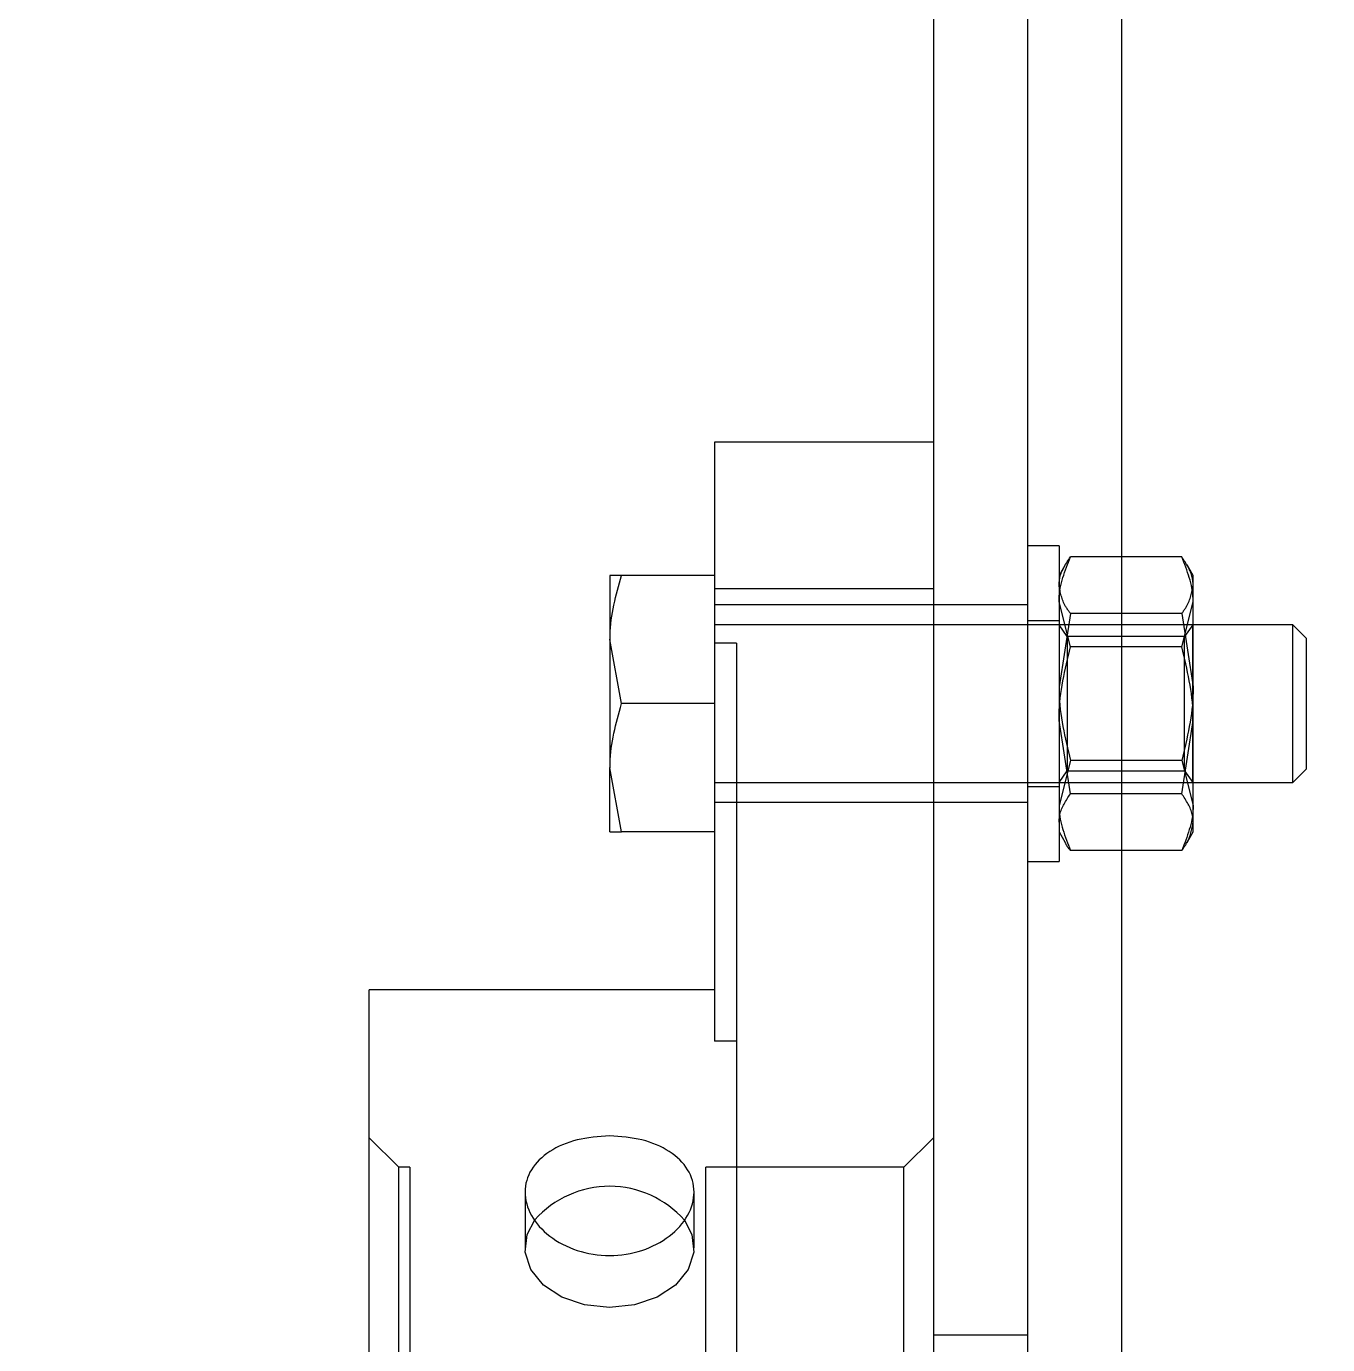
# Model space of a CAD drawing. Header units: metres. Extents: x 0 to 63075, y 0 to 44550.
# Drawn here: x 13911.4 to 13977.3, y 28958.5 to 29025.3 of the extents above; entities that cross this region are included whole.
import ezdxf

# ---------------------------------------------------------------- set-up
doc = ezdxf.new("R2010")
doc.units = ezdxf.units.M
doc.header["$LTSCALE"] = 75
doc.linetypes.add('HIDDEN2', pattern=[4.7625, 3.175, -1.5875])
for name, color, linetype in [('SDM', 7, 'Continuous'), ('SL1', 8, 'Continuous'), ('SL4', 4, 'Continuous'), ('ST1', 7, 'HIDDEN2')]:
    doc.layers.add(name, color=color, linetype=linetype)

# ---------------------------------------------------------------- blocks, each defined once
blk = doc.blocks.new('A$Ca548c4ee')
at = {"layer": 'SL1'}
for radius, start, end in [(1821.5, 111.633291, 68.366709), (1758, 110.233541, 69.766459), (1758, 110.234334, 69.765666), (1750, 110.330114, 69.669886)]:
    blk.add_arc((5942.121, 7584.469), radius, start, end, dxfattribs=at)
blk = doc.blocks.new('A$Ca53c419a')
at = {"layer": 'SL4'}
for p, q in [((4511.713, 524.365), (4546.713, 524.365)), ((4546.713, 506.865), (4546.713, 524.365)), ((4554.713, 511.584), (4557.963, 512.165)), ((4554.713, 512.165), (4557.963, 512.165)), ((4564.463, 512.165), (4557.963, 512.165)), ((4561.213, 511.584), (4564.463, 512.165)), ((4567.713, 512.165), (4564.463, 512.165)), ((4554.713, 506.865), (4554.713, 511.584)), ((4561.213, 506.865), (4561.213, 511.584)), ((4567.713, 506.865), (4567.713, 511.584)), ((4544.108, 505.755), (4544.108, 506.865)), ((4564.279, 506.865), (4544.108, 506.865)), ((4564.279, 505.755), (4564.279, 506.865)), ((4567.034, 506.865), (4564.279, 506.865)), ((4567.034, 495.765), (4567.034, 506.865)), ((4574.463, 506.865), (4567.034, 506.865)), ((4574.463, 495.765), (4574.463, 506.865)), ((4564.279, 505.755), (4527.091, 505.755)), ((4619.715, 495.765), (3669.713, 495.765)), ((4614.715, 486.24), (4459.475, 486.24))]:
    blk.add_line(p, q, dxfattribs=at)
blk.add_arc((4531.688, 512.19), 5.062, 311.42045, 48.31198, dxfattribs=at)
for points, knots in [([(4539.304, 512.189), (4539.264, 511.628), (4539.184, 510.505), (4538.561, 509.081), (4537.633, 508.129), (4536.471, 507.794), (4535.251, 508.129), (4534.171, 509.081), (4533.425, 510.505), (4533.158, 512.189), (4533.425, 513.872), (4534.171, 515.296), (4535.251, 516.248), (4536.471, 516.583), (4537.633, 516.248), (4538.561, 515.296), (4539.184, 513.872), (4539.264, 512.75), (4539.304, 512.189)], [0, 0, 0, 0, 0.0624896, 0.1249999, 0.1875102, 0.25, 0.3124898, 0.3750001, 0.4375104, 0.5, 0.5624896, 0.6249999, 0.6875102, 0.75, 0.8124898, 0.8750001, 0.9375104, 1, 1, 1, 1]), ([(4554.713, 512.165), (4554.713, 512.158), (4554.713, 512.129), (4554.713, 511.819), (4554.713, 511.584)], [0, 0, 0, 0, 0.241851, 1, 1, 1, 1]), ([(4557.963, 512.165), (4558.04, 512.164), (4559.137, 512.156), (4560.213, 511.86), (4561.213, 511.584)], [0, 0, 0, 0, 0.070215, 1, 1, 1, 1]), ([(4564.463, 512.165), (4564.54, 512.164), (4565.637, 512.156), (4566.713, 511.86), (4567.713, 511.584)], [0, 0, 0, 0, 0.070215, 1, 1, 1, 1]), ([(4567.713, 511.584), (4567.713, 511.819), (4567.713, 512.129), (4567.713, 512.158), (4567.713, 512.165)], [0, 0, 0, 0, 0.758149, 1, 1, 1, 1])]:
    blk.add_open_spline(points, degree=3, knots=knots, dxfattribs=at)
at = {"layer": 'ST1'}
for p, q in [((4537.713, 522.865), (4539.213, 524.365)), ((4485.713, 522.865), (4537.713, 522.865)), ((4537.713, 522.315), (4537.713, 522.865)), ((4537.713, 522.315), (4485.713, 522.315)), ((4536.461, 516.472), (4533.633, 516.472)), ((4533.633, 507.906), (4536.461, 507.906)), ((4485.713, 507.315), (4537.713, 507.315)), ((4537.713, 497.265), (4537.713, 507.315)), ((4556.213, 506.865), (4556.213, 495.765)), ((4557.213, 506.865), (4557.213, 477.556)), ((4565.213, 477.556), (4565.213, 506.865)), ((4566.213, 495.765), (4566.213, 506.865)), ((4567.034, 495.765), (4567.034, 506.865)), ((4485.713, 497.265), (4537.713, 497.265)), ((4539.213, 495.765), (4537.713, 497.265)), ((4529.213, 491.003), (4529.213, 495.765)), ((4556.213, 495.765), (4556.213, 491.003)), ((4566.213, 491.003), (4566.213, 495.765)), ((4669.713, 491.003), (3669.713, 491.003)), ((4553.213, 491.003), (4553.213, 489.403)), ((4557.013, 491.003), (4557.013, 489.403)), ((4565.413, 489.403), (4565.413, 491.003)), ((4569.213, 489.403), (4569.213, 491.003)), ((4569.213, 489.403), (4553.213, 489.403)), ((4554.713, 489.403), (4554.176, 489.093)), ((4558.338, 488.822), (4556.054, 489.403)), ((4556.646, 488.822), (4560.367, 489.403)), ((4557.213, 489.403), (4557.813, 488.982)), ((4565.779, 488.822), (4562.058, 489.403)), ((4564.087, 488.822), (4566.371, 489.403)), ((4564.613, 488.982), (4565.213, 489.403)), ((4568.249, 489.093), (4567.713, 489.403)), ((4553.771, 483.183), (4553.771, 488.822)), ((4556.646, 483.183), (4556.646, 488.822)), ((4564.353, 488.982), (4557.813, 488.982)), ((4557.813, 488.982), (4557.813, 483.048)), ((4558.338, 483.183), (4558.338, 488.822)), ((4564.087, 483.183), (4564.087, 488.822)), ((4564.613, 488.982), (4564.353, 488.982)), ((4564.613, 483.048), (4564.613, 488.982)), ((4565.779, 483.183), (4565.779, 488.822)), ((4568.654, 483.183), (4568.654, 488.822)), ((4558.338, 483.183), (4556.054, 482.603)), ((4556.646, 483.183), (4560.367, 482.603)), ((4565.779, 483.183), (4562.058, 482.603)), ((4564.087, 483.183), (4566.371, 482.603)), ((4554.176, 482.912), (4554.713, 482.603)), ((4554.713, 482.603), (4556.054, 482.603)), ((4556.054, 482.603), (4562.058, 482.603)), ((4557.813, 483.048), (4557.213, 482.628)), ((4557.213, 482.628), (4564.907, 482.628)), ((4557.213, 482.628), (4557.213, 482.603)), ((4557.813, 483.048), (4564.613, 483.048)), ((4562.058, 482.603), (4567.217, 482.603)), ((4565.213, 482.628), (4564.613, 483.048)), ((4564.907, 482.628), (4565.213, 482.628)), ((4565.213, 482.603), (4565.213, 482.628)), ((4567.217, 482.603), (4567.713, 482.603)), ((4567.713, 482.603), (4568.249, 482.912)), ((4557.213, 477.556), (4565.213, 477.556)), ((4557.213, 477.556), (4557.903, 476.865)), ((4564.522, 476.865), (4565.213, 477.556)), ((4557.903, 476.865), (4564.522, 476.865))]:
    blk.add_line(p, q, dxfattribs=at)
at = {"layer": 'ST1', "flags": 128}
for points in [[(4530.604, 512.189), (4530.739, 513.451), (4531.131, 514.601), (4531.745, 515.537), (4532.526, 516.176), (4533.406, 516.46), (4534.307, 516.364), (4535.054, 515.97)], [(4535.037, 508.394), (4534.307, 508.013), (4533.406, 507.918), (4532.526, 508.202), (4531.745, 508.84), (4531.131, 509.776), (4530.739, 510.926), (4530.604, 512.189)]]:
    blk.add_lwpolyline(points, dxfattribs=at)
at = {"layer": 'ST1'}
for points, knots in [([(4556.054, 489.403), (4556, 489.402), (4555.229, 489.394), (4554.473, 489.097), (4553.771, 488.822)], [0, 0, 0, 0, 0.070215, 1, 1, 1, 1]), ([(4553.771, 488.822), (4553.89, 488.924), (4554.021, 489.035), (4554.157, 489.075), (4554.169, 489.079)], [0, 0, 0, 0, 0.9148028, 1, 1, 1, 1]), ([(4555.208, 489.403), (4555.339, 489.394), (4555.826, 489.362), (4556.299, 489.05), (4556.646, 488.822)], [0, 0, 0, 0, 0.268634, 1, 1, 1, 1]), ([(4562.058, 489.403), (4561.97, 489.402), (4560.714, 489.394), (4559.482, 489.097), (4558.338, 488.822)], [0, 0, 0, 0, 0.0702148, 1, 1, 1, 1]), ([(4560.367, 489.403), (4560.455, 489.402), (4561.711, 489.394), (4562.943, 489.097), (4564.087, 488.822)], [0, 0, 0, 0, 0.0702148, 1, 1, 1, 1]), ([(4565.779, 488.822), (4565.9, 488.91), (4566.368, 489.25), (4566.855, 489.337), (4567.217, 489.403)], [0, 0, 0, 0, 0.257551, 1, 1, 1, 1]), ([(4566.371, 489.403), (4566.425, 489.402), (4567.196, 489.394), (4567.952, 489.097), (4568.654, 488.822)], [0, 0, 0, 0, 0.070215, 1, 1, 1, 1]), ([(4567.217, 489.403), (4567.347, 489.394), (4567.834, 489.362), (4568.308, 489.05), (4568.654, 488.822)], [0, 0, 0, 0, 0.268634, 1, 1, 1, 1]), ([(4556.054, 482.603), (4556, 482.603), (4555.229, 482.611), (4554.473, 482.908), (4553.771, 483.183)], [0, 0, 0, 0, 0.070215, 1, 1, 1, 1]), ([(4553.771, 483.183), (4553.891, 483.095), (4554.36, 482.755), (4554.847, 482.668), (4555.208, 482.603)], [0, 0, 0, 0, 0.2575513, 1, 1, 1, 1]), ([(4555.208, 482.603), (4555.339, 482.611), (4555.826, 482.643), (4556.299, 482.955), (4556.646, 483.183)], [0, 0, 0, 0, 0.268634, 1, 1, 1, 1]), ([(4562.058, 482.603), (4561.97, 482.603), (4560.714, 482.611), (4559.482, 482.908), (4558.338, 483.183)], [0, 0, 0, 0, 0.0702148, 1, 1, 1, 1]), ([(4560.367, 482.603), (4560.455, 482.603), (4561.711, 482.611), (4562.943, 482.908), (4564.087, 483.183)], [0, 0, 0, 0, 0.0702148, 1, 1, 1, 1]), ([(4565.779, 483.183), (4565.9, 483.095), (4566.368, 482.755), (4566.855, 482.668), (4567.217, 482.603)], [0, 0, 0, 0, 0.257551, 1, 1, 1, 1]), ([(4566.371, 482.603), (4566.425, 482.603), (4567.196, 482.611), (4567.952, 482.908), (4568.654, 483.183)], [0, 0, 0, 0, 0.070215, 1, 1, 1, 1]), ([(4567.217, 482.603), (4567.347, 482.611), (4567.834, 482.643), (4568.308, 482.955), (4568.654, 483.183)], [0, 0, 0, 0, 0.268634, 1, 1, 1, 1])]:
    blk.add_open_spline(points, degree=3, knots=knots, dxfattribs=at)

msp = doc.modelspace()

# ---------------------------------------------------------------- block references
at = {"layer": 'SDM'}
msp.add_blockref('A$Ca548c4ee', (8259.513, 22668.364), dxfattribs=at)
at = {"layer": 'SDM', "rotation": 90}
msp.add_blockref('A$Ca53c419a', (14453.134, 24429.769), dxfattribs=at)

doc.saveas('drawing.dxf')
